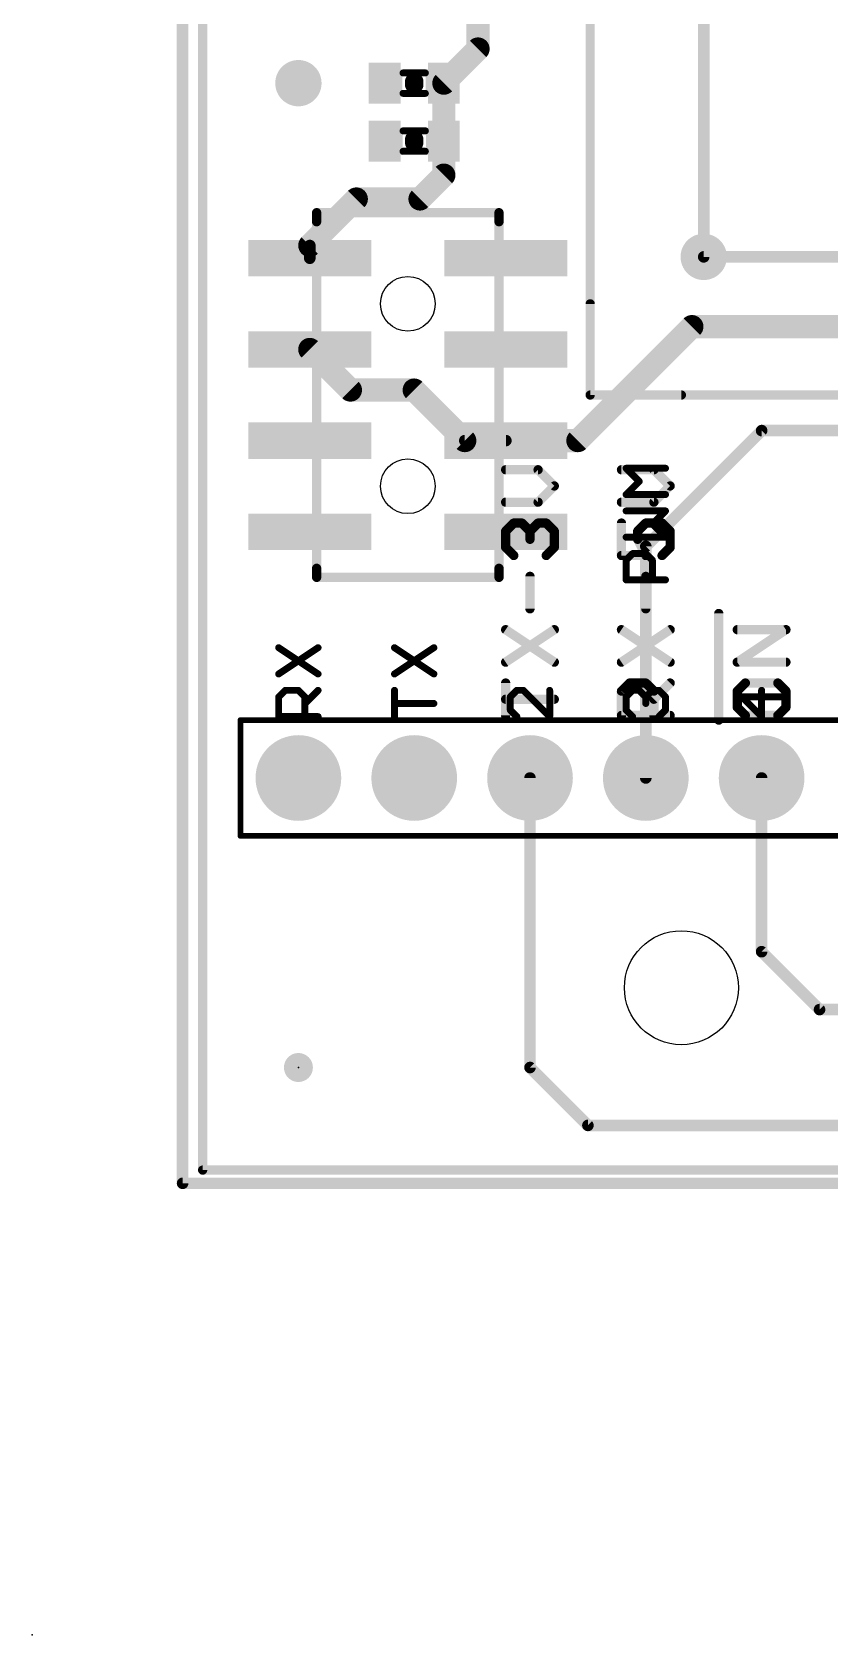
# Model space of a CAD drawing. Extents: x -3.8 to 55.5, y -10.2 to 68.5.
# Drawn here: x -3.81 to 13.69, y -10.16 to 25 of the extents above; entities that cross this region are included whole.
import ezdxf

# ---------------------------------------------------------------- set-up
doc = ezdxf.new("R2010")
doc.units = 0
for name, color, linetype in [('1', 12, 'CONTINUOUS'), ('16', 132, 'CONTINUOUS'), ('17', 110, 'CONTINUOUS'), ('18', 110, 'CONTINUOUS'), ('20', 53, 'CONTINUOUS'), ('21', 41, 'CONTINUOUS'), ('23', 53, 'CONTINUOUS'), ('51', 53, 'CONTINUOUS')]:
    doc.layers.add(name, color=color, linetype=linetype)

# ---------------------------------------------------------------- blocks, each defined once
blk = doc.blocks.new('RECT')
blk.add_solid([(-0.5, -0.5), (0.5, -0.5), (-0.5, 0.5), (0.5, 0.5)])
blk = doc.blocks.new('PIE')
at = {"const_width": 0.5}
blk.add_lwpolyline([(0, -0.25, 1), (0, 0.25, 1), (0, -0.25)], format="xyb", dxfattribs=at)
blk = doc.blocks.new('ROUNDP')
at = {"const_width": 0.5}
blk.add_lwpolyline([(0, -0.25, 1), (0, 0.25, 1), (0, -0.25)], format="xyb", dxfattribs=at)
blk = doc.blocks.new('ROUNDV')
at = {"const_width": 0.5}
blk.add_lwpolyline([(0, -0.25, 1), (0, 0.25, 1), (0, -0.25)], format="xyb", dxfattribs=at)

msp = doc.modelspace()

# ---------------------------------------------------------------- linework, layer by layer
at = {"layer": '1'}
for points, const_width in [([(-0.508, -0.254), (-0.508, 68.326)], 0.254), ([(5.972, 24.626), (5.972, 26.416)], 0.508), ([(5.222, 23.876), (5.972, 24.626)], 0.508), ([(5.222, 22.606), (5.222, 23.876)], 0.508), ([(5.222, 21.859), (5.222, 22.606)], 0.508), ([(4.699, 21.336), (5.222, 21.859)], 0.508), ([(2.282, 20.316), (3.302, 21.336)], 0.508), ([(3.302, 21.336), (4.699, 21.336)], 0.508), ([(2.282, 20.036), (2.282, 20.316)], 0.254), ([(10.922, 20.066), (23.622, 20.066)], 0.254), ([(8.162, 16.036), (10.662, 18.536)], 0.508), ([(18.542, 18.536), (10.662, 18.536)], 0.508), ([(3.173, 17.145), (2.282, 18.036)], 0.508), ([(3.173, 17.145), (4.572, 17.145)], 0.508), ([(4.572, 17.145), (5.681, 16.036)], 0.508), ([(6.582, 16.036), (8.162, 16.036)], 0.508), ([(9.652, 13.716), (12.192, 16.256)], 0.254), ([(12.192, 16.256), (29.972, 16.256)], 0.254), ([(5.681, 16.036), (6.582, 16.036)], 0.254), ([(9.652, 8.636), (9.652, 13.716)], 0.254), ([(7.112, 2.286), (7.112, 8.636)], 0.254), ([(12.192, 4.826), (12.192, 8.636)], 0.254), ([(13.462, 3.556), (12.192, 4.826)], 0.254), ([(13.462, 3.556), (22.352, 3.556)], 0.254), ([(8.382, 1.016), (7.112, 2.286)], 0.254), ([(8.382, 1.016), (28.702, 1.016)], 0.254), ([(55.372, -0.254), (-0.508, -0.254)], 0.254)]:
    msp.add_lwpolyline(points, dxfattribs=dict(at, const_width=const_width))
for points, const_width in [([(5.845, 24.626, 1), (6.099, 24.626)], 0.254), ([(6.0618, 24.5362, 1), (5.8822, 24.7158)], 0.254), ([(5.349, 23.876, 1), (5.095, 23.876)], 0.254), ([(5.1322, 23.9658, 1), (5.3118, 23.7862)], 0.254), ([(5.349, 22.606, 1), (5.095, 22.606)], 0.254), ([(5.095, 22.606, 1), (5.349, 22.606)], 0.254), ([(5.095, 21.859, 1), (5.349, 21.859)], 0.254), ([(5.3118, 21.7692, 1), (5.1322, 21.9488)], 0.254), ([(3.302, 21.463, 1), (3.302, 21.209)], 0.254), ([(3.3918, 21.2462, 1), (3.2122, 21.4258)], 0.254), ([(4.6092, 21.4258, 1), (4.7888, 21.2462)], 0.254), ([(4.699, 21.209, 1), (4.699, 21.463)], 0.254), ([(2.1922, 20.4058, 1), (2.3718, 20.2262)], 0.254), ([(2.3455, 20.316, 1), (2.2185, 20.316)], 0.127), ([(2.2185, 20.036, 1), (2.3455, 20.036)], 0.127), ([(10.922, 20.1295, 1), (10.922, 20.0025)], 0.127), ([(10.662, 18.663, 1), (10.662, 18.409)], 0.254), ([(10.7518, 18.4462, 1), (10.5722, 18.6258)], 0.254), ([(2.3718, 18.1258, 1), (2.1922, 17.9462)], 0.254), ([(3.173, 17.272, 1), (3.173, 17.018)], 0.254), ([(3.0832, 17.0552, 1), (3.2628, 17.2348)], 0.254), ([(4.6618, 17.2348, 1), (4.4822, 17.0552)], 0.254), ([(4.572, 17.018, 1), (4.572, 17.272)], 0.254), ([(5.5912, 15.9462, 1), (5.7708, 16.1258)], 0.254), ([(6.582, 16.163, 1), (6.582, 15.909)], 0.254), ([(8.0722, 16.1258, 1), (8.2518, 15.9462)], 0.254), ([(8.162, 15.909, 1), (8.162, 16.163)], 0.254), ([(12.192, 16.3195, 1), (12.192, 16.1925)], 0.127), ([(12.2369, 16.2111, 1), (12.1471, 16.3009)], 0.127), ([(5.681, 16.0995, 1), (5.681, 15.9725)], 0.127), ([(6.582, 15.9725, 1), (6.582, 16.0995)], 0.127), ([(9.7155, 13.716, 1), (9.5885, 13.716)], 0.127), ([(9.6071, 13.7609, 1), (9.6969, 13.6711)], 0.127), ([(7.1755, 8.636, 1), (7.0485, 8.636)], 0.127), ([(9.5885, 8.636, 1), (9.7155, 8.636)], 0.127), ([(12.2555, 8.636, 1), (12.1285, 8.636)], 0.127), ([(12.2369, 4.8709, 1), (12.1471, 4.7811)], 0.127), ([(12.1285, 4.826, 1), (12.2555, 4.826)], 0.127), ([(13.462, 3.6195, 1), (13.462, 3.4925)], 0.127), ([(13.4171, 3.5111, 1), (13.5069, 3.6009)], 0.127), ([(7.1569, 2.3309, 1), (7.0671, 2.2411)], 0.127), ([(7.0485, 2.286, 1), (7.1755, 2.286)], 0.127), ([(8.382, 1.0795, 1), (8.382, 0.9525)], 0.127), ([(8.3371, 0.9711, 1), (8.4269, 1.0609)], 0.127), ([(-0.508, -0.1905, 1), (-0.508, -0.3175)], 0.127), ([(-0.5715, -0.254, 1), (-0.4445, -0.254)], 0.127)]:
    msp.add_lwpolyline(points, format="xyb", dxfattribs=dict(at, const_width=const_width))
at = {"layer": '16', "const_width": 0.254}
for points in [[(-0.508, -0.254), (-0.508, 68.326)], [(10.922, 20.066), (10.922, 49.276)], [(55.372, -0.254), (-0.508, -0.254)]]:
    msp.add_lwpolyline(points, dxfattribs=at)
at = {"layer": '16', "const_width": 0.127}
for points in [[(10.8585, 20.066, 1), (10.9855, 20.066)], [(-0.508, -0.1905, 1), (-0.508, -0.3175)], [(-0.5715, -0.254, 1), (-0.4445, -0.254)]]:
    msp.add_lwpolyline(points, format="xyb", dxfattribs=at)
at = {"layer": '20', "const_width": 0.2032}
for points in [[(-0.068, 68.036), (-0.068, 0.036)], [(-0.068, 0.036), (54.932, 0.036)]]:
    msp.add_lwpolyline(points, dxfattribs=at)
at = {"layer": '20', "const_width": 0.1016}
for points in [[(-0.068, 0.0868, 1), (-0.068, -0.0148)], [(-0.1188, 0.036, 1), (-0.0172, 0.036)]]:
    msp.add_lwpolyline(points, format="xyb", dxfattribs=at)
at = {"layer": '20'}
for centre, radius in [((4.432, 19.036), 0.6), ((4.432, 15.036), 0.6), ((10.432, 4.036), 1.25)]:
    msp.add_circle(centre, radius, dxfattribs=at)
at = {"layer": '21'}
for points, const_width in [([(4.572, 23.8455), (4.572, 23.9065)], 0.4064), ([(4.572, 22.6365), (4.572, 22.5755)], 0.4064), ([(6.432, 21.036), (2.432, 21.036)], 0.2032), ([(2.432, 21.036), (2.432, 20.836)], 0.2032), ([(6.432, 21.036), (6.432, 20.836)], 0.2032), ([(8.432, 17.036), (8.432, 19.036)], 0.2032), ([(10.432, 17.036), (8.432, 17.036)], 0.2032), ([(7.2895, 15.397), (6.5777, 15.397)], 0.2032), ([(7.6454, 15.0411), (7.2895, 15.397)], 0.2032), ([(9.8295, 15.397), (9.1177, 15.397)], 0.2032), ([(10.1854, 15.0411), (9.8295, 15.397)], 0.2032), ([(7.2895, 14.6852), (7.6454, 15.0411)], 0.2032), ([(9.8295, 14.6852), (10.1854, 15.0411)], 0.2032), ([(6.5777, 14.6852), (7.2895, 14.6852)], 0.2032), ([(9.1177, 14.6852), (9.8295, 14.6852)], 0.2032), ([(6.5777, 14.0496), (6.7556, 14.2276)], 0.2032), ([(6.5777, 13.6937), (6.5777, 14.0496)], 0.2032), ([(6.7556, 14.2276), (6.9336, 14.2276)], 0.2032), ([(6.9336, 14.2276), (7.1115, 14.0496)], 0.2032), ([(7.1115, 14.0496), (7.2895, 14.2276)], 0.2032), ([(7.1115, 14.0496), (7.1115, 13.8717)], 0.2032), ([(7.2895, 14.2276), (7.4675, 14.2276)], 0.2032), ([(7.4675, 14.2276), (7.6454, 14.0496)], 0.2032), ([(7.6454, 14.0496), (7.6454, 13.6937)], 0.2032), ([(9.1177, 14.2276), (9.1177, 13.5158)], 0.2032), ([(9.4736, 14.0496), (9.6515, 14.2276)], 0.2032), ([(9.4736, 13.8717), (9.4736, 14.0496)], 0.2032), ([(9.6515, 14.2276), (10.0075, 14.2276)], 0.2032), ([(10.0075, 14.2276), (10.1854, 14.0496)], 0.2032), ([(10.1854, 14.0496), (10.1854, 13.6937)], 0.2032), ([(6.7556, 13.5158), (6.5777, 13.6937)], 0.2032), ([(7.6454, 13.6937), (7.4675, 13.5158)], 0.2032), ([(9.6515, 13.5158), (9.4736, 13.8717)], 0.2032), ([(10.1854, 13.6937), (10.0075, 13.5158)], 0.2032), ([(9.1177, 13.5158), (9.6515, 13.5158)], 0.2032), ([(2.432, 13.036), (2.432, 13.236)], 0.2032), ([(2.432, 13.036), (6.432, 13.036)], 0.2032), ([(6.432, 13.036), (6.432, 13.236)], 0.2032), ([(7.1115, 12.3464), (7.1115, 13.0582)], 0.2032), ([(9.6515, 12.3464), (9.6515, 13.0582)], 0.2032), ([(11.2522, 9.906), (11.2522, 12.2448)], 0.2032), ([(6.5777, 11.177), (7.6454, 11.8888)], 0.2032), ([(6.5777, 11.8888), (7.6454, 11.177)], 0.2032), ([(9.1177, 11.177), (10.1854, 11.8888)], 0.2032), ([(9.1177, 11.8888), (10.1854, 11.177)], 0.2032), ([(11.6577, 11.177), (12.7254, 11.8888)], 0.2032), ([(12.7254, 11.8888), (11.6577, 11.8888)], 0.2032), ([(12.7254, 11.177), (11.6577, 11.177)], 0.2032), ([(6.5777, 10.0076), (6.5777, 10.7194)], 0.2032), ([(9.1177, 10.5415), (9.2956, 10.7194)], 0.2032), ([(9.1177, 10.0076), (9.1177, 10.5415)], 0.2032), ([(9.2956, 10.7194), (9.6515, 10.7194)], 0.2032), ([(9.6515, 10.7194), (9.8295, 10.5415)], 0.2032), ([(9.8295, 10.3635), (10.1854, 10.7194)], 0.2032), ([(9.8295, 10.5415), (9.8295, 10.0076)], 0.2032), ([(11.8356, 10.7194), (11.6577, 10.5415)], 0.2032), ([(11.6577, 10.5415), (11.6577, 10.1856)], 0.2032), ([(12.5475, 10.7194), (11.8356, 10.7194)], 0.2032), ([(12.7254, 10.5415), (12.5475, 10.7194)], 0.2032), ([(12.7254, 10.1856), (12.7254, 10.5415)], 0.2032), ([(7.6454, 10.3635), (6.5777, 10.3635)], 0.2032), ([(11.6577, 10.1856), (11.8356, 10.0076)], 0.2032), ([(12.5475, 10.0076), (12.7254, 10.1856)], 0.2032), ([(10.1854, 10.0076), (9.1177, 10.0076)], 0.2032), ([(11.8356, 10.0076), (12.5475, 10.0076)], 0.2032)]:
    msp.add_lwpolyline(points, dxfattribs=dict(at, const_width=const_width))
for points, const_width in [([(4.6736, 23.9065, 1), (4.4704, 23.9065)], 0.2032), ([(4.4704, 23.8455, 1), (4.6736, 23.8455)], 0.2032), ([(4.6736, 22.6365, 1), (4.4704, 22.6365)], 0.2032), ([(4.4704, 22.5755, 1), (4.6736, 22.5755)], 0.2032), ([(2.432, 21.0868, 1), (2.432, 20.9852)], 0.1016), ([(2.4828, 21.036, 1), (2.3812, 21.036)], 0.1016), ([(6.4828, 21.036, 1), (6.3812, 21.036)], 0.1016), ([(6.432, 20.9852, 1), (6.432, 21.0868)], 0.1016), ([(2.3812, 20.836, 1), (2.4828, 20.836)], 0.1016), ([(6.3812, 20.836, 1), (6.4828, 20.836)], 0.1016), ([(8.4828, 19.036, 1), (8.3812, 19.036)], 0.1016), ([(8.432, 17.0868, 1), (8.432, 16.9852)], 0.1016), ([(8.3812, 17.036, 1), (8.4828, 17.036)], 0.1016), ([(10.432, 16.9852, 1), (10.432, 17.0868)], 0.1016), ([(6.5777, 15.4478, 1), (6.5777, 15.3462)], 0.1016), ([(7.3254, 15.4329, 1), (7.2536, 15.3611)], 0.1016), ([(7.2895, 15.3462, 1), (7.2895, 15.4478)], 0.1016), ([(9.1177, 15.4478, 1), (9.1177, 15.3462)], 0.1016), ([(9.8654, 15.4329, 1), (9.7936, 15.3611)], 0.1016), ([(9.8295, 15.3462, 1), (9.8295, 15.4478)], 0.1016), ([(7.6813, 15.0052, 1), (7.6095, 15.077)], 0.1016), ([(7.6095, 15.0052, 1), (7.6813, 15.077)], 0.1016), ([(10.2213, 15.0052, 1), (10.1495, 15.077)], 0.1016), ([(10.1495, 15.0052, 1), (10.2213, 15.077)], 0.1016), ([(6.5777, 14.736, 1), (6.5777, 14.6344)], 0.1016), ([(7.2536, 14.7211, 1), (7.3254, 14.6493)], 0.1016), ([(7.2895, 14.6344, 1), (7.2895, 14.736)], 0.1016), ([(9.1177, 14.736, 1), (9.1177, 14.6344)], 0.1016), ([(9.7936, 14.7211, 1), (9.8654, 14.6493)], 0.1016), ([(9.8295, 14.6344, 1), (9.8295, 14.736)], 0.1016), ([(6.6285, 14.0496, 1), (6.5269, 14.0496)], 0.1016), ([(6.5418, 14.0856, 1), (6.6136, 14.0137)], 0.1016), ([(6.7556, 14.2784, 1), (6.7556, 14.1768)], 0.1016), ([(6.7916, 14.1917, 1), (6.7197, 14.2635)], 0.1016), ([(6.9695, 14.2635, 1), (6.8977, 14.1917)], 0.1016), ([(6.9336, 14.1768, 1), (6.9336, 14.2784)], 0.1016), ([(7.1623, 14.0496, 1), (7.0607, 14.0496)], 0.1016), ([(7.0756, 14.0856, 1), (7.1475, 14.0137)], 0.1016), ([(7.0756, 14.0137, 1), (7.1475, 14.0856)], 0.1016), ([(7.2895, 14.2784, 1), (7.2895, 14.1768)], 0.1016), ([(7.3254, 14.1917, 1), (7.2536, 14.2635)], 0.1016), ([(7.5034, 14.2635, 1), (7.4315, 14.1917)], 0.1016), ([(7.4675, 14.1768, 1), (7.4675, 14.2784)], 0.1016), ([(7.6962, 14.0496, 1), (7.5946, 14.0496)], 0.1016), ([(7.6095, 14.0137, 1), (7.6813, 14.0856)], 0.1016), ([(9.1685, 14.2276, 1), (9.0669, 14.2276)], 0.1016), ([(9.5244, 14.0496, 1), (9.4228, 14.0496)], 0.1016), ([(9.4377, 14.0856, 1), (9.5095, 14.0137)], 0.1016), ([(9.6515, 14.2784, 1), (9.6515, 14.1768)], 0.1016), ([(9.6875, 14.1917, 1), (9.6156, 14.2635)], 0.1016), ([(10.0434, 14.2635, 1), (9.9715, 14.1917)], 0.1016), ([(10.0075, 14.1768, 1), (10.0075, 14.2784)], 0.1016), ([(10.2362, 14.0496, 1), (10.1346, 14.0496)], 0.1016), ([(10.1495, 14.0137, 1), (10.2213, 14.0856)], 0.1016), ([(6.6136, 13.7297, 1), (6.5418, 13.6578)], 0.1016), ([(6.5269, 13.6937, 1), (6.6285, 13.6937)], 0.1016), ([(7.0607, 13.8717, 1), (7.1623, 13.8717)], 0.1016), ([(7.5946, 13.6937, 1), (7.6962, 13.6937)], 0.1016), ([(7.6813, 13.6578, 1), (7.6095, 13.7297)], 0.1016), ([(9.519, 13.8944, 1), (9.4282, 13.849)], 0.1016), ([(9.4228, 13.8717, 1), (9.5244, 13.8717)], 0.1016), ([(10.1346, 13.6937, 1), (10.2362, 13.6937)], 0.1016), ([(10.2213, 13.6578, 1), (10.1495, 13.7297)], 0.1016), ([(6.7197, 13.4799, 1), (6.7916, 13.5517)], 0.1016), ([(7.4315, 13.5517, 1), (7.5034, 13.4799)], 0.1016), ([(9.1177, 13.5666, 1), (9.1177, 13.465)], 0.1016), ([(9.0669, 13.5158, 1), (9.1685, 13.5158)], 0.1016), ([(9.6061, 13.4931, 1), (9.697, 13.5385)], 0.1016), ([(9.6515, 13.465, 1), (9.6515, 13.5666)], 0.1016), ([(9.9715, 13.5517, 1), (10.0434, 13.4799)], 0.1016), ([(2.4828, 13.236, 1), (2.3812, 13.236)], 0.1016), ([(2.432, 13.0868, 1), (2.432, 12.9852)], 0.1016), ([(2.3812, 13.036, 1), (2.4828, 13.036)], 0.1016), ([(6.4828, 13.236, 1), (6.3812, 13.236)], 0.1016), ([(6.3812, 13.036, 1), (6.4828, 13.036)], 0.1016), ([(6.432, 12.9852, 1), (6.432, 13.0868)], 0.1016), ([(7.1623, 13.0582, 1), (7.0607, 13.0582)], 0.1016), ([(9.7023, 13.0582, 1), (9.6007, 13.0582)], 0.1016), ([(7.0607, 12.3464, 1), (7.1623, 12.3464)], 0.1016), ([(9.6007, 12.3464, 1), (9.7023, 12.3464)], 0.1016), ([(11.303, 12.2448, 1), (11.2014, 12.2448)], 0.1016), ([(6.6059, 11.9311, 1), (6.5495, 11.8465)], 0.1016), ([(7.6736, 11.8465, 1), (7.6172, 11.9311)], 0.1016), ([(9.1459, 11.9311, 1), (9.0895, 11.8465)], 0.1016), ([(10.2136, 11.8465, 1), (10.1572, 11.9311)], 0.1016), ([(11.6577, 11.9396, 1), (11.6577, 11.838)], 0.1016), ([(12.7536, 11.8465, 1), (12.6972, 11.9311)], 0.1016), ([(12.7254, 11.838, 1), (12.7254, 11.9396)], 0.1016), ([(6.5495, 11.2193, 1), (6.6059, 11.1347)], 0.1016), ([(7.6172, 11.1347, 1), (7.6736, 11.2193)], 0.1016), ([(9.0895, 11.2193, 1), (9.1459, 11.1347)], 0.1016), ([(10.1572, 11.1347, 1), (10.2136, 11.2193)], 0.1016), ([(11.6577, 11.2278, 1), (11.6577, 11.1262)], 0.1016), ([(11.6295, 11.2193, 1), (11.6859, 11.1347)], 0.1016), ([(12.7254, 11.1262, 1), (12.7254, 11.2278)], 0.1016), ([(6.6285, 10.7194, 1), (6.5269, 10.7194)], 0.1016), ([(9.1685, 10.5415, 1), (9.0669, 10.5415)], 0.1016), ([(9.0818, 10.5774, 1), (9.1536, 10.5055)], 0.1016), ([(9.2956, 10.7702, 1), (9.2956, 10.6686)], 0.1016), ([(9.3316, 10.6835, 1), (9.2597, 10.7553)], 0.1016), ([(9.6875, 10.7553, 1), (9.6156, 10.6835)], 0.1016), ([(9.6515, 10.6686, 1), (9.6515, 10.7702)], 0.1016), ([(9.8803, 10.5415, 1), (9.7787, 10.5415)], 0.1016), ([(9.7936, 10.5055, 1), (9.8654, 10.5774)], 0.1016), ([(10.2213, 10.6835, 1), (10.1495, 10.7553)], 0.1016), ([(11.7085, 10.5415, 1), (11.6069, 10.5415)], 0.1016), ([(11.6218, 10.5774, 1), (11.6936, 10.5055)], 0.1016), ([(11.8356, 10.7702, 1), (11.8356, 10.6686)], 0.1016), ([(11.8716, 10.6835, 1), (11.7997, 10.7553)], 0.1016), ([(12.5834, 10.7553, 1), (12.5115, 10.6835)], 0.1016), ([(12.5475, 10.6686, 1), (12.5475, 10.7702)], 0.1016), ([(12.7762, 10.5415, 1), (12.6746, 10.5415)], 0.1016), ([(12.6895, 10.5055, 1), (12.7613, 10.5774)], 0.1016), ([(6.5777, 10.4143, 1), (6.5777, 10.3127)], 0.1016), ([(7.6454, 10.3127, 1), (7.6454, 10.4143)], 0.1016), ([(9.7936, 10.3994, 1), (9.8654, 10.3276)], 0.1016), ([(11.6936, 10.2215, 1), (11.6218, 10.1496)], 0.1016), ([(11.6069, 10.1856, 1), (11.7085, 10.1856)], 0.1016), ([(12.6746, 10.1856, 1), (12.7762, 10.1856)], 0.1016), ([(12.7613, 10.1496, 1), (12.6895, 10.2215)], 0.1016), ([(6.5269, 10.0076, 1), (6.6285, 10.0076)], 0.1016), ([(9.1177, 10.0584, 1), (9.1177, 9.9568)], 0.1016), ([(9.0669, 10.0076, 1), (9.1685, 10.0076)], 0.1016), ([(9.7787, 10.0076, 1), (9.8803, 10.0076)], 0.1016), ([(10.1854, 9.9568, 1), (10.1854, 10.0584)], 0.1016), ([(11.2014, 9.906, 1), (11.303, 9.906)], 0.1016), ([(11.8356, 10.0584, 1), (11.8356, 9.9568)], 0.1016), ([(11.7997, 9.9717, 1), (11.8716, 10.0435)], 0.1016), ([(12.5115, 10.0435, 1), (12.5834, 9.9717)], 0.1016), ([(12.5475, 9.9568, 1), (12.5475, 10.0584)], 0.1016)]:
    msp.add_lwpolyline(points, format="xyb", dxfattribs=dict(at, const_width=const_width))
at = {"layer": '23'}
for p in [(4.572, 23.876), (4.572, 22.606), (2.032, 2.286), (-3.81, -10.16)]:
    msp.add_point(p, dxfattribs=at)
at = {"layer": '51'}
for points, const_width in [([(8.432, 55.036), (8.432, 17.036)], 0.2032), ([(4.327, 24.1), (4.817, 24.1)], 0.1524), ([(4.817, 23.652), (4.327, 23.652)], 0.1524), ([(4.327, 22.83), (4.817, 22.83)], 0.1524), ([(4.817, 22.382), (4.327, 22.382)], 0.1524), ([(2.432, 21.036), (6.432, 21.036)], 0.2032), ([(2.432, 13.036), (2.432, 21.036)], 0.2032), ([(6.432, 21.036), (6.432, 13.036)], 0.2032), ([(8.432, 17.036), (46.432, 17.036)], 0.2032), ([(9.5076, 15.1414), (9.2195, 15.4295)], 0.1524), ([(9.2195, 15.4295), (10.0838, 15.4295)], 0.1524), ([(9.2195, 14.8532), (9.5076, 15.1414)], 0.1524), ([(10.0838, 14.8532), (9.2195, 14.8532)], 0.1524), ([(10.0838, 14.4939), (9.2195, 14.4939)], 0.1524), ([(9.7957, 14.2058), (10.0838, 14.4939)], 0.1524), ([(10.0838, 13.9177), (9.7957, 14.2058)], 0.1524), ([(9.2195, 13.9177), (10.0838, 13.9177)], 0.1524), ([(9.2195, 13.4144), (9.3635, 13.5584)], 0.1524), ([(9.2195, 12.9822), (9.2195, 13.4144)], 0.1524), ([(9.3635, 13.5584), (9.6516, 13.5584)], 0.1524), ([(9.6516, 13.5584), (9.7957, 13.4144)], 0.1524), ([(9.7957, 13.4144), (9.7957, 12.9822)], 0.1524), ([(6.432, 13.036), (2.432, 13.036)], 0.2032), ([(10.0838, 12.9822), (9.2195, 12.9822)], 0.1524), ([(1.5995, 10.9177), (2.4638, 11.4939)], 0.1524), ([(1.5995, 11.4939), (2.4638, 10.9177)], 0.1524), ([(4.1395, 10.9177), (5.0038, 11.4939)], 0.1524), ([(4.1395, 11.4939), (5.0038, 10.9177)], 0.1524), ([(1.5995, 10.4144), (1.7435, 10.5584)], 0.1524), ([(1.7435, 10.5584), (2.0316, 10.5584)], 0.1524), ([(2.0316, 10.5584), (2.1757, 10.4144)], 0.1524), ([(2.1757, 10.2703), (2.4638, 10.5584)], 0.1524), ([(4.1395, 9.9822), (4.1395, 10.5584)], 0.1524), ([(6.8235, 10.5584), (6.6795, 10.4144)], 0.1524), ([(6.9676, 10.5584), (6.8235, 10.5584)], 0.1524), ([(7.5438, 9.9822), (6.9676, 10.5584)], 0.1524), ([(7.5438, 10.5584), (7.5438, 9.9822)], 0.1524), ([(9.2195, 10.4144), (9.3635, 10.5584)], 0.1524), ([(9.3635, 10.5584), (9.5076, 10.5584)], 0.1524), ([(9.5076, 10.5584), (9.6516, 10.4144)], 0.1524), ([(9.6516, 10.4144), (9.7957, 10.5584)], 0.1524), ([(9.7957, 10.5584), (9.9397, 10.5584)], 0.1524), ([(9.9397, 10.5584), (10.0838, 10.4144)], 0.1524), ([(12.1916, 9.9822), (12.1916, 10.5584)], 0.1524), ([(1.5995, 9.9822), (1.5995, 10.4144)], 0.1524), ([(2.1757, 10.4144), (2.1757, 9.9822)], 0.1524), ([(5.0038, 10.2703), (4.1395, 10.2703)], 0.1524), ([(6.6795, 10.4144), (6.6795, 10.1263)], 0.1524), ([(6.6795, 10.1263), (6.8235, 9.9822)], 0.1524), ([(9.2195, 10.1263), (9.2195, 10.4144)], 0.1524), ([(9.3635, 9.9822), (9.2195, 10.1263)], 0.1524), ([(9.6516, 10.4144), (9.6516, 10.2703)], 0.1524), ([(10.0838, 10.1263), (9.9397, 9.9822)], 0.1524), ([(10.0838, 10.4144), (10.0838, 10.1263)], 0.1524), ([(12.6238, 10.4144), (11.7595, 10.4144)], 0.1524), ([(11.7595, 10.4144), (12.1916, 9.9822)], 0.1524), ([(0.762, 7.366), (0.762, 9.906)], 0.127), ([(0.762, 9.906), (21.082, 9.906)], 0.127), ([(2.4638, 9.9822), (1.5995, 9.9822)], 0.1524), ([(21.082, 7.366), (0.762, 7.366)], 0.127)]:
    msp.add_lwpolyline(points, dxfattribs=dict(at, const_width=const_width))
for points, const_width in [([(4.327, 24.1381, 1), (4.327, 24.0619)], 0.0762), ([(4.817, 24.0619, 1), (4.817, 24.1381)], 0.0762), ([(4.327, 23.6901, 1), (4.327, 23.6139)], 0.0762), ([(4.817, 23.6139, 1), (4.817, 23.6901)], 0.0762), ([(4.327, 22.8681, 1), (4.327, 22.7919)], 0.0762), ([(4.817, 22.7919, 1), (4.817, 22.8681)], 0.0762), ([(4.327, 22.4201, 1), (4.327, 22.3439)], 0.0762), ([(4.817, 22.3439, 1), (4.817, 22.4201)], 0.0762), ([(2.432, 21.0868, 1), (2.432, 20.9852)], 0.1016), ([(2.4828, 21.036, 1), (2.3812, 21.036)], 0.1016), ([(6.4828, 21.036, 1), (6.3812, 21.036)], 0.1016), ([(6.432, 20.9852, 1), (6.432, 21.0868)], 0.1016), ([(8.432, 17.0868, 1), (8.432, 16.9852)], 0.1016), ([(8.3812, 17.036, 1), (8.4828, 17.036)], 0.1016), ([(9.2464, 15.4564, 1), (9.1925, 15.4025)], 0.0762), ([(9.2195, 15.4676, 1), (9.2195, 15.3914)], 0.0762), ([(10.0838, 15.3914, 1), (10.0838, 15.4676)], 0.0762), ([(9.5345, 15.1144, 1), (9.4806, 15.1683)], 0.0762), ([(9.4806, 15.1144, 1), (9.5345, 15.1683)], 0.0762), ([(9.1925, 14.8802, 1), (9.2464, 14.8263)], 0.0762), ([(9.2195, 14.8913, 1), (9.2195, 14.8151)], 0.0762), ([(10.0838, 14.8151, 1), (10.0838, 14.8913)], 0.0762), ([(9.2195, 14.532, 1), (9.2195, 14.4558)], 0.0762), ([(10.1107, 14.467, 1), (10.0569, 14.5209)], 0.0762), ([(10.0838, 14.4558, 1), (10.0838, 14.532)], 0.0762), ([(9.8226, 14.2328, 1), (9.7687, 14.1789)], 0.0762), ([(9.7687, 14.2328, 1), (9.8226, 14.1789)], 0.0762), ([(9.2195, 13.9558, 1), (9.2195, 13.8796)], 0.0762), ([(10.0569, 13.8908, 1), (10.1107, 13.9447)], 0.0762), ([(10.0838, 13.8796, 1), (10.0838, 13.9558)], 0.0762), ([(9.1925, 13.4413, 1), (9.2464, 13.3874)], 0.0762), ([(9.2576, 13.4144, 1), (9.1814, 13.4144)], 0.0762), ([(9.3635, 13.5965, 1), (9.3635, 13.5203)], 0.0762), ([(9.3905, 13.5315, 1), (9.3366, 13.5854)], 0.0762), ([(9.6786, 13.5854, 1), (9.6247, 13.5315)], 0.0762), ([(9.6516, 13.5203, 1), (9.6516, 13.5965)], 0.0762), ([(9.8338, 13.4144, 1), (9.7576, 13.4144)], 0.0762), ([(9.7687, 13.3874, 1), (9.8226, 13.4413)], 0.0762), ([(2.432, 13.0868, 1), (2.432, 12.9852)], 0.1016), ([(2.3812, 13.036, 1), (2.4828, 13.036)], 0.1016), ([(6.3812, 13.036, 1), (6.4828, 13.036)], 0.1016), ([(6.432, 12.9852, 1), (6.432, 13.0868)], 0.1016), ([(9.2195, 13.0203, 1), (9.2195, 12.9441)], 0.0762), ([(9.1814, 12.9822, 1), (9.2576, 12.9822)], 0.0762), ([(9.7576, 12.9822, 1), (9.8338, 12.9822)], 0.0762), ([(10.0838, 12.9441, 1), (10.0838, 13.0203)], 0.0762), ([(1.6206, 11.5256, 1), (1.5783, 11.4622)], 0.0762), ([(2.4849, 11.4622, 1), (2.4427, 11.5256)], 0.0762), ([(4.1606, 11.5256, 1), (4.1183, 11.4622)], 0.0762), ([(5.0249, 11.4622, 1), (4.9827, 11.5256)], 0.0762), ([(1.5783, 10.9494, 1), (1.6206, 10.886)], 0.0762), ([(2.4427, 10.886, 1), (2.4849, 10.9494)], 0.0762), ([(4.1183, 10.9494, 1), (4.1606, 10.886)], 0.0762), ([(4.9827, 10.886, 1), (5.0249, 10.9494)], 0.0762), ([(1.7435, 10.5965, 1), (1.7435, 10.5203)], 0.0762), ([(1.7705, 10.5315, 1), (1.7166, 10.5854)], 0.0762), ([(2.0586, 10.5854, 1), (2.0047, 10.5315)], 0.0762), ([(2.0316, 10.5203, 1), (2.0316, 10.5965)], 0.0762), ([(2.4907, 10.5315, 1), (2.4369, 10.5854)], 0.0762), ([(4.1776, 10.5584, 1), (4.1014, 10.5584)], 0.0762), ([(6.8235, 10.5965, 1), (6.8235, 10.5203)], 0.0762), ([(6.8505, 10.5315, 1), (6.7966, 10.5854)], 0.0762), ([(6.9945, 10.5854, 1), (6.9406, 10.5315)], 0.0762), ([(6.9676, 10.5203, 1), (6.9676, 10.5965)], 0.0762), ([(7.5819, 10.5584, 1), (7.5057, 10.5584)], 0.0762), ([(9.3635, 10.5965, 1), (9.3635, 10.5203)], 0.0762), ([(9.3905, 10.5315, 1), (9.3366, 10.5854)], 0.0762), ([(9.5345, 10.5854, 1), (9.4806, 10.5315)], 0.0762), ([(9.5076, 10.5203, 1), (9.5076, 10.5965)], 0.0762), ([(9.7957, 10.5965, 1), (9.7957, 10.5203)], 0.0762), ([(9.8226, 10.5315, 1), (9.7687, 10.5854)], 0.0762), ([(9.9667, 10.5854, 1), (9.9128, 10.5315)], 0.0762), ([(9.9397, 10.5203, 1), (9.9397, 10.5965)], 0.0762), ([(12.2297, 10.5584, 1), (12.1535, 10.5584)], 0.0762), ([(1.5725, 10.4413, 1), (1.6264, 10.3874)], 0.0762), ([(1.6376, 10.4144, 1), (1.5614, 10.4144)], 0.0762), ([(2.1487, 10.2973, 1), (2.2026, 10.2434)], 0.0762), ([(2.2138, 10.4144, 1), (2.1376, 10.4144)], 0.0762), ([(2.1487, 10.3874, 1), (2.2026, 10.4413)], 0.0762), ([(4.1395, 10.3084, 1), (4.1395, 10.2322)], 0.0762), ([(5.0038, 10.2322, 1), (5.0038, 10.3084)], 0.0762), ([(6.6525, 10.4413, 1), (6.7064, 10.3874)], 0.0762), ([(6.7064, 10.1532, 1), (6.6525, 10.0993)], 0.0762), ([(6.7176, 10.4144, 1), (6.6414, 10.4144)], 0.0762), ([(9.1925, 10.4413, 1), (9.2464, 10.3874)], 0.0762), ([(9.2464, 10.1532, 1), (9.1925, 10.0993)], 0.0762), ([(9.2576, 10.4144, 1), (9.1814, 10.4144)], 0.0762), ([(9.6897, 10.4144, 1), (9.6135, 10.4144)], 0.0762), ([(9.6247, 10.4413, 1), (9.6786, 10.3874)], 0.0762), ([(9.6135, 10.2703, 1), (9.6897, 10.2703)], 0.0762), ([(9.6247, 10.3874, 1), (9.6786, 10.4413)], 0.0762), ([(10.1219, 10.4144, 1), (10.0457, 10.4144)], 0.0762), ([(10.0569, 10.3874, 1), (10.1107, 10.4413)], 0.0762), ([(10.1107, 10.0993, 1), (10.0569, 10.1532)], 0.0762), ([(11.7864, 10.4413, 1), (11.7325, 10.3874)], 0.0762), ([(11.7595, 10.4525, 1), (11.7595, 10.3763)], 0.0762), ([(12.6238, 10.3763, 1), (12.6238, 10.4525)], 0.0762), ([(0.762, 9.9378, 1), (0.762, 9.8742)], 0.0635), ([(0.7937, 9.906, 1), (0.7303, 9.906)], 0.0635), ([(1.5995, 10.0203, 1), (1.5995, 9.9441)], 0.0762), ([(1.5614, 9.9822, 1), (1.6376, 9.9822)], 0.0762), ([(2.1376, 9.9822, 1), (2.2138, 9.9822)], 0.0762), ([(2.4638, 9.9441, 1), (2.4638, 10.0203)], 0.0762), ([(4.1014, 9.9822, 1), (4.1776, 9.9822)], 0.0762), ([(6.6414, 10.1263, 1), (6.7176, 10.1263)], 0.0762), ([(6.7966, 9.9553, 1), (6.8505, 10.0091)], 0.0762), ([(7.5057, 9.9822, 1), (7.5819, 9.9822)], 0.0762), ([(7.5169, 9.9553, 1), (7.5707, 10.0091)], 0.0762), ([(9.1814, 10.1263, 1), (9.2576, 10.1263)], 0.0762), ([(9.3366, 9.9553, 1), (9.3905, 10.0091)], 0.0762), ([(9.9128, 10.0091, 1), (9.9667, 9.9553)], 0.0762), ([(10.0457, 10.1263, 1), (10.1219, 10.1263)], 0.0762), ([(12.1535, 9.9822, 1), (12.2297, 9.9822)], 0.0762), ([(12.1647, 9.9553, 1), (12.2186, 10.0091)], 0.0762), ([(0.762, 7.3978, 1), (0.762, 7.3343)], 0.0635), ([(0.7303, 7.366, 1), (0.7937, 7.366)], 0.0635)]:
    msp.add_lwpolyline(points, format="xyb", dxfattribs=dict(at, const_width=const_width))

# ---------------------------------------------------------------- block references
at = {"layer": '1', "xscale": 0.7, "yscale": 0.9, "rotation": 180}
for p in [(3.922, 23.876), (5.222, 23.876)]:
    msp.add_blockref('RECT', p, dxfattribs=at)
at = {"layer": '1'}
for name, p, xscale, yscale in [('RECT', (3.922, 22.606), 0.7, 0.9), ('RECT', (5.222, 22.606), 0.7, 0.9), ('RECT', (2.282, 20.036), 2.7, 0.8), ('RECT', (6.582, 20.036), 2.7, 0.8), ('RECT', (2.282, 18.036), 2.7, 0.8), ('RECT', (6.582, 18.036), 2.7, 0.8), ('RECT', (2.282, 16.036), 2.7, 0.8), ('RECT', (6.582, 16.036), 2.7, 0.8), ('RECT', (2.282, 14.036), 2.7, 0.8), ('RECT', (6.582, 14.036), 2.7, 0.8), ('PIE', (2.032, 2.286), 0.635, 0.635)]:
    msp.add_blockref(name, p, dxfattribs=dict(at, xscale=xscale, yscale=yscale))
at = {"layer": '17', "xscale": 1.8796, "yscale": 1.8796, "rotation": 180}
for p in [(2.032, 8.636), (2.032, 8.636), (4.572, 8.636), (4.572, 8.636), (7.112, 8.636), (7.112, 8.636), (9.652, 8.636), (9.652, 8.636), (12.192, 8.636), (12.192, 8.636)]:
    msp.add_blockref('ROUNDP', p, dxfattribs=at)
at = {"layer": '18', "xscale": 1.016, "yscale": 1.016}
for p in [(2.032, 23.876), (2.032, 23.876), (10.922, 20.066), (10.922, 20.066)]:
    msp.add_blockref('ROUNDV', p, dxfattribs=at)
at = {"layer": '51', "xscale": 0.3, "yscale": 0.5999, "rotation": 180}
for p in [(4.1632, 23.8809), (4.976, 23.8809)]:
    msp.add_blockref('RECT', p, dxfattribs=at)
at = {"layer": '51', "xscale": 0.3, "yscale": 0.5999}
for p in [(4.168, 22.6012), (4.9808, 22.6012)]:
    msp.add_blockref('RECT', p, dxfattribs=at)

doc.saveas('drawing.dxf')
